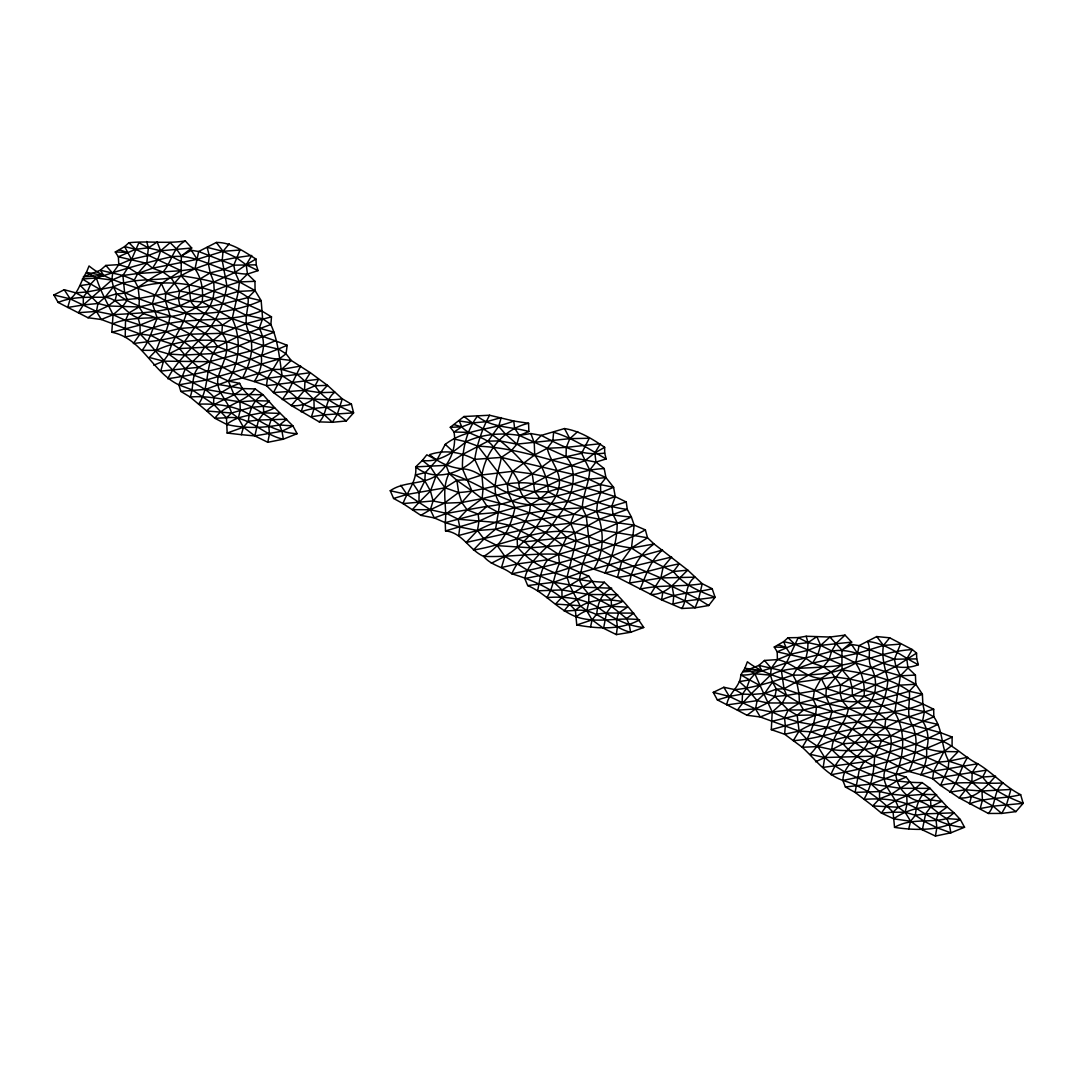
<?xml version="1.0" encoding="UTF-8"?>
<svg xmlns="http://www.w3.org/2000/svg" width="1077" height="1077" viewBox="0 0 1077 1077"><rect width="100%" height="100%" fill="white"/><g stroke="black" fill="none" stroke-linecap="round" stroke-linejoin="round"><path stroke-width="1.5" d="M771.307 729.654L798.649 722.128L815.868 714.953L848.38 708.303L857.575 702.325L864.064 696.267C865.141 684.487 862.233 672.896 855.65 663.015L820.634 645.365L807.992 642.632L798.219 637.597L788.027 637.746L783.679 641.636L774.255 647.021L777.217 651.841L777.392 659.609L771.267 668.252L770.472 675.131L772.519 681.983L776.369 689.159L799.457 703.052L816.406 706.499L846.576 715.868L868.264 727.729L876.301 734.218L881.686 740.666L915.854 752.54L937.919 762.193L971.871 782.037L981.955 791.016L1006.43 805.004L1015.948 811.6L1023.15 803.334L1020.659 794.678C1004.774 786.722 992.981 772.882 977.714 763.768C960.684 755.381 948.85 738.459 928.334 738.297C904.101 729.479 878.334 724.404 852.621 729.264C832.75 732.629 813.552 739.414 793.318 740.653L784.635 734.245L771.307 729.654L772.196 712.072C766.474 699.148 760.456 686.803 754.937 673.771L744.907 668.238L747.371 661.79C770.742 679.627 801.248 680.583 825.897 696.213C853.374 707.751 882.225 698.838 909.298 691.232L922.383 694.194L922.854 703.981L924.443 711.587L922.599 720.957C927.862 729.425 929.599 739.589 926.503 749.161C927.512 758.114 924.78 766.851 920.714 774.74L908.84 771.442L887.435 760.699L874.618 756.135L846.643 736.897L827.163 727.258L798.649 722.128L784.581 717.753L772.196 712.072L755.515 708.908L737.449 710.187L717.363 699.888L713.257 692.376L723.838 687.274L734.918 689.643L742.497 694.073L751.961 694.463L764.67 693.426L776.369 689.159L784.029 688.768L829.384 704.129L848.38 708.303L862.138 714.603L884.85 727.419C897.72 739.455 887.542 755.906 885.065 769.974C879.855 784.594 894.516 794.463 898.151 807.225L905.165 812.26L915.383 815.249L924.295 821.374L936.855 827.701L950.856 832.817L964.548 827.271L960.321 819.516L954.047 812.812L947.221 806.969L930.097 788.377L922.114 782.602C889.508 782.75 855.003 773.878 831.902 749.605L817.914 746.563L802.23 747.276L793.318 740.653L799.094 731.068C836.587 707.36 883.221 720.567 922.854 703.981L933.678 709.245L933.84 716.865C943.385 730.179 940.894 747.532 948.837 761.17L948.177 768.453L940.49 785.402L959.176 797.909L988.376 813.458L1001.718 813.431L1015.948 811.6M275.874 340.574L251.695 350.671L209.328 361.697L198.451 367.338L160.756 371.094L163.489 361.158L168.658 354.037L179.482 348.571L217.446 346.592L237.465 336.791L270.865 324.514L262.613 318.698L245.583 315.022L213.004 298.639L202.436 295.435L179.751 291.059L139.31 298.342L115.145 300.604L108.117 305.989L96.486 311.415L78.446 312.68L83.292 304.953L83.333 296.983L87.318 291.921L90.71 284.032L96.432 277.987C121.095 269.856 145.907 262.532 171.283 256.824C198.262 253.014 220.745 273.935 247.495 274.07L258.022 270.623L256.259 264.834L255.976 259.032C243.9 251.533 231.192 242.204 216.356 242.46L198.666 251.506L191.289 250.295L181.367 256.03L181.084 275.685L188.933 284.84L190.683 301.048C197.091 313.663 213.502 314.726 222.347 325.133C244.398 330.127 266.154 337.034 287.169 345.3L286.038 353.808L279.172 358.991L206.151 380.033L178.849 384.852C152.422 372.427 142.487 338.366 111.793 332.241L113.058 314.74C107.121 302.597 100.363 290.952 96.432 277.987L86.402 272.4L89.054 265.965C111.308 284.476 141.249 285.459 165.36 300.698C191.948 314.269 221.175 304.131 248.1 297.562L261.173 300.685L262.613 318.698L259.288 328.229C263.892 336.939 264.861 347.063 261.28 356.325C262.6 365.386 259.045 374.056 254.253 381.568L242.5 378.067L221.862 366.732L209.328 361.697L183.844 341.692L166.046 331.433L140.037 325.052L125.511 320.367L113.058 314.74L96.486 311.415L70.22 298.881L53.85 294.977L58.158 302.449L87.991 317.742L101.265 319.492L140.104 334.018L150.928 335.445L160.19 340.238L172.212 344.088L179.482 348.571L184.881 355.02L198.451 367.338L228.351 381.056L239.673 383.358C244.304 393.832 254.414 399.85 263.313 406.298L274.648 407.752L292.944 425.927L297.117 433.681L283.345 439.187L267.796 442.297L254.872 435.916L243.442 427.179L238.34 418.145L231.542 413.016L206.73 410.983L190.104 397.036L180.828 391.382L178.849 384.852L185.284 368.94L199.757 354.696L204.522 347.332L221.889 333.305L246.566 323.531L271.485 316.84L270.865 324.514C278.162 340.803 279.508 358.547 282.161 375.981L273.491 392.593L291.302 405.531L319.25 421.888L332.403 422.292L346.309 420.945L353.593 412.868L351.425 404.185L342.284 398.84L327.489 385.351L310.324 372.709L291.194 360.445L286.038 353.808L278.781 349.231L263.744 345.69L237.465 336.791L221.889 333.305L190.225 334.207L160.19 340.238L133.386 343.509L140.104 334.018C177.247 312.142 222.535 326.533 261.549 310.849L271.485 316.84M933.678 709.245C910.321 716.003 885.065 723.125 868.277 741.824C861.91 756.458 843.614 762.987 842.86 780.435L845.405 786.977L855.098 792.389L872.787 805.933L879.505 798.838L879.586 791.555L871.105 784.016L844.947 772.061L834.823 765.841L824.726 757.521L817.914 746.563L806.74 739.091L799.094 731.068L760.295 716.986L746.994 715.263L737.449 710.187C746.401 696.94 759.164 686.587 770.472 675.131C786.641 666.434 805.744 668.965 823.366 666.771C854.196 666.784 881.605 651.154 912.3 649.566L916.554 653.093L916.729 658.895L918.344 664.697C888.552 676.491 861.681 645.177 831.619 651.222C811.506 657.037 790.706 660.389 771.267 668.252C760.927 670.446 751.8 676.006 740.814 674.889C740.491 686.964 728.052 693.332 726.787 704.95L757.118 700.656L767.43 702.958L799.457 703.052L840.02 692.942L895.902 666.394L916.554 653.093M734.918 689.643C754.923 687.772 774 681.256 792.995 675.144L797.088 668.534L812.556 663.082L817.914 654.466L820.634 645.365L829.923 637.045L845.028 635.12L851.678 642.121L820.634 645.365L807.669 650.373L790.437 654.318L777.392 659.609L764.468 660.457L758.868 665.411L761.951 670.608L742.793 671.86L758.868 665.411L781.377 670.5L792.995 675.144L796.792 682.374L799.013 693.736L799.457 703.052L788.216 710.012L784.581 717.753L785.308 726.033L784.635 734.245L799.094 731.068L811.237 731.835L842.281 723.677L885.738 719.032L898.689 721.442L940.369 732.589L952.135 737.031L952.068 745.432L943.977 751.504L871.845 774.484L842.86 780.435C825.682 774.282 815.114 759.083 802.23 747.276C810.2 734.999 815.76 721.24 816.406 706.499L813.108 699.175L814.347 690.842L821.212 678.443L841.958 664.872L841.945 650.118L829.923 637.045L806.188 636.251L798.219 637.597L786.668 662.476L781.377 670.5L784.029 688.768L786.614 695.419L782.252 703.052L772.196 712.072L760.295 716.986L755.515 708.908L729.291 696.429L713.257 692.376M495.595 529.157L524.728 541.798L566.515 537.436L601.962 550.509L621.779 561.319L660.847 577.959L672.156 586.44L673.798 595.648L672.963 603.982L685.309 601.06L715.074 597.291C699.888 591.529 683.451 584.986 673.475 571.51C658.693 565.25 644.8 556.944 631.459 548.031C616.731 545.824 602.097 542.62 588.459 536.44C549.512 521.255 511.373 544.235 473.463 550.01L483.963 538.958L495.595 529.157L499.768 503.403C489.685 489.2 498.839 472.466 501.33 457.402L511.212 450.778L516.947 444.114L519.343 435.445L530.853 433.546L541.287 435.404L564.51 428.565C579.278 430.854 592.538 439.026 604.641 447.292L594.841 452.959L584.919 460.687L557.644 470.649L532.994 483.748L520.11 489.429L482.106 498.624L461.818 502.488L444.236 503.215L433.089 500.953L403.027 503.592L393.59 498.449L390.264 490.735C403.956 481.123 422.197 485.013 436.158 475.657C449.19 465.143 456.904 448.826 454.023 432.039L450.294 427.286L464.025 416.516L489.577 415.237L513.756 421.026L514.591 428.121L519.343 435.445L566.058 456.648L595.958 462.073L604.21 468.603L605.947 477.609L600.481 484.596C570.473 491.206 538.46 506.58 508.209 492.781C491.166 487.141 481.581 469.949 462.464 468.818C450.146 467.687 438.958 462.706 429.615 454.642C444.828 449.432 460.687 452.03 474.688 459.381L501.33 457.402L573.893 474.567L588.729 479.184L600.481 484.596L613.607 487.316L600.724 492.606L568.535 501.343L551.087 503.78L530.409 504.898L515.035 507.604L498.247 512.383L478.121 514.092L458.169 519.208L446.578 513.419L430.356 509.731L412.37 509.65L418.966 502.394L419.088 492.579L424.809 480.827L425.294 472.628L436.912 459.987L445.245 444.37C465.277 428.875 491.233 430.167 513.756 421.026L528.565 423.274L528.874 431.527L519.343 435.445C501.343 432.483 482.671 434.031 465.991 441.732C453.74 452.111 439.281 462.773 422.332 460.458L415.682 466.88C417.297 480.625 407.281 491.341 403.027 503.592L420.865 515.345L434.273 517.902L445.259 522.655L459.798 527.03L477.488 530.503L495.595 529.157L525.441 521.362L573.974 514.214L617.175 522.762L634.165 525.078L645.379 529.897L647.519 537.786L654.062 543.979L687.813 570.177L702.231 583.694L712.166 588.702L715.074 597.291L708.72 605.516L695.055 607.818L681.835 608.492L661.615 599.889L617.444 577.326L593.737 569.114L571.308 558.68L558.613 554.359L528.928 535.121L509.031 525.199L496.43 522.466L458.169 519.208L445.259 522.655L445.528 530.921C462.531 532.523 469.114 550.064 483.654 556.378C490.924 565.425 503.013 566.717 511.817 573.785C535.565 580.988 558.721 591.61 575.414 610.403C596.981 607.791 610.861 627.528 630.624 632.28L643.723 627.474C633.088 611.076 618.602 595.594 604.291 582.226C573.018 580.947 538.029 572.183 517.472 547.022L517.162 538.433L529.453 512.612L530.409 504.898L540.277 498.718L548.233 491.718L588.729 479.184L605.947 477.609L613.607 487.316L615.223 496.605L611.898 505.894L613.069 514.577L617.175 522.762C617.323 540.102 612.153 557.334 604.924 573.031L671.631 557.038L663.149 567.094L660.847 577.959L650.414 594.423C667.632 595.218 676.477 580.099 687.813 570.177L673.475 571.51L660.847 577.959L629.56 582.994C631.97 566.946 640.667 553.443 654.062 543.979L631.459 548.031L611.898 555.988L582.738 563.581L555.49 572.533L524.795 578.511L527.703 585.578C545.689 593.239 557.953 609.932 576.262 616.811C597.035 623.987 618.629 616.798 639.698 619.827C620.406 630.287 597.641 628.726 576.76 624.97L575.414 610.403C587.194 598.691 606.916 598.745 622.371 601.505C607.872 609.595 589.577 605.22 576.262 616.811M198.451 367.338C190.979 375.752 194.156 387.37 190.104 397.036C207.134 395.407 223.208 399.607 239.915 401.775C254.63 407.321 267.177 415.628 279.549 424.971L281.986 431.204L283.345 439.187C262.828 435.162 248.531 414.793 226.466 417.782L213.609 404.225L213.785 397.009C202.664 384.395 184.921 381.285 172.657 369.936C161.106 358.453 151.669 345.542 140.104 334.018L140.037 325.052L138.125 317.877C125.242 313.649 119.359 298.679 105.048 297.239C89.243 297.4 73.155 296.162 58.158 302.449M604.641 447.292L604.695 453.107L606.149 458.95L595.958 462.073L589.738 470.124C589.173 483.061 582.63 494.841 582.294 507.859L586.251 516.193L589.59 545.393L582.738 563.581L579.224 579.789L582.845 587.14L588.904 594.491L588.715 602.622L586.83 610.874L592.081 619.894L603.578 628.308L616.34 634.595L630.624 632.28L629.224 624.579L626.599 618.535L611.399 606.297L588.904 594.491L561.911 589.927L537.625 590.829C539.887 580.099 540.627 568.737 547.762 559.757L558.613 554.359L602.353 541.812L617.148 532.98L634.165 525.078L631.378 517L627.312 509.381L626.222 502.003L615.223 496.605L559.34 479.911L532.253 473.88L512.746 471.295L481.931 474.957L467.795 479.561L456.85 480.355L445.016 487.814L433.089 500.953L430.356 509.731L420.865 515.345M180.828 391.382L205.613 389.362L228.351 381.056L242.5 378.067L272.508 369.465L281.582 369.398L300.631 366.059L288.353 391.099L282.228 399.567C302.139 395.636 322.185 402.004 342.284 398.84L337.357 414.133L332.403 422.292L324.285 414.793L314.121 408.493L303.512 404.427C282.47 381.756 252.206 370.851 224.555 358.399C210.298 354.239 201.561 342.607 190.225 334.207C175.376 325.792 159.759 318.482 143.362 313.663L139.054 306.958L139.31 298.342L138.085 287.411L134.329 280.047L122.899 275.483L100.363 270.233L83.333 276.816L103.742 275.456L100.363 270.233L105.856 265.44L118.78 264.632L131.407 259.288L148.128 255.532L160.608 250.806L191.706 248.006L185.338 240.938C166.572 243.981 147.697 240.669 128.89 242.756L124.622 246.606L115.279 252.005L118.389 256.811L118.78 264.632L112.668 273.262L111.833 280.06L113.408 286.872L116.693 293.752C136.537 309.005 161.442 311.765 184.059 321.094C196.189 328.027 209.921 334.18 217.446 346.592L250.82 359.274L272.508 369.465L304.535 390.318L313.959 399.527L337.357 414.133L346.309 420.945M971.871 782.037L982.641 777.029L995.552 776.14C985.832 787.004 975.493 799.376 959.176 797.909L971.871 782.037L972.154 772.667L977.714 763.768L933.719 771.119L920.714 774.74L932.628 778.711L940.49 785.402C961.29 780.313 982.237 784.298 1003.185 782.939C993.129 790.585 996.481 804.667 988.376 813.458M112.695 323.814C141.437 311.563 178.715 326.493 202.18 301.991C203.459 290.427 201.816 278.593 195.004 268.873L160.608 250.806L148.37 247.858L138.879 242.715L128.096 267.392L122.899 275.483L111.833 280.06L83.292 304.953L67.676 307.47L70.22 298.881C79.038 292.123 80.627 281.097 86.402 272.4L103.742 275.456M304.535 390.318L304.953 381.191L310.324 372.709L267.486 378.229L254.253 381.568L266.49 385.66L318.536 379.266L315.063 385.768L304.535 390.318L273.491 392.593L266.49 385.66L267.486 378.229L279.172 358.991L291.194 360.445L281.582 369.398L296.606 373.813L304.953 381.191L315.063 385.768L327.489 385.351C317.728 395.824 307.282 407.523 291.302 405.531L304.535 390.318L319.761 392.647L334.866 392.23C324.608 399.446 327.812 413.608 319.25 421.888M742.107 702.514L742.497 694.073L746.63 688.176L749.579 679.883L754.937 673.771L770.472 675.131M489.577 415.237C481.971 429.279 477.259 443.643 474.688 459.381C459.475 473.92 433.331 481.931 415.682 466.88L446.147 465.345L449.069 473.409C440.897 489.335 447.238 506.325 445.259 522.655M255.195 388.932C244.479 402.852 224.73 404.077 214.888 418.28L226.735 424.459C240.696 412.747 259.732 416.53 274.648 407.752L263.057 394.747L255.195 388.932L242.567 388.541C231.999 398.665 216.275 400.173 206.73 410.983L214.888 418.28L226.466 417.782L231.542 413.016C228.068 400.227 214.081 390.588 218.496 376.008C222.643 362.276 232.982 346.552 221.889 333.305L222.347 325.133L232.174 318.657L238.38 291.409L239.377 281.932L235.123 272.373L233.79 265.157L239.996 250.039L223.006 251.331L197.226 259.328L152.571 268.2L137.748 273.518L122.899 275.483L124.717 293.348L127.369 299.945L122.563 306.595L113.058 314.74L101.265 319.492L96.486 311.415L97.94 303.485L105.048 297.239L113.408 286.872C134.692 276.318 158.736 282.403 181.084 275.685C202.664 263.327 227.301 258.386 251.735 255.518L246.216 264.807L235.123 272.373L178.311 298.235L139.054 306.958L108.117 305.989L97.94 303.485L83.292 304.953M297.117 433.681C279.32 432.846 263.784 424.284 249.46 414.457C234.234 405.342 216.019 403.633 198.626 404.131C210.553 386.67 204.213 363.555 217.446 346.592M820.634 645.365L816.864 636.655L807.992 642.632L794.853 644.234L777.217 651.841L805.879 658.33L812.556 663.082L823.366 666.771L831.309 672.196L840.558 685.012L840.02 692.942L841.985 700.467L848.38 708.303C873.609 708.289 899.282 704.816 922.383 694.194L915.827 684.245L900.345 675.831L855.65 663.015C837.098 674.565 814.239 675.037 792.995 675.144M964.548 827.271C946.67 826.449 930.972 818.022 916.419 808.369C900.587 799.255 881.753 798.07 863.916 799.376C871.63 786.291 874.147 770.984 874.618 756.135L881.686 740.666L901.261 730.193L933.84 716.865L924.443 711.587L907.911 708.437L874.726 692.753L840.558 685.012L814.347 690.842L786.614 695.419L774.982 696.523L764.67 693.426L757.118 700.656L755.515 708.908L746.994 715.263M845.405 786.977L871.105 784.016L895.781 774.605L908.84 771.442C915.504 756.835 919.179 740.693 912.434 725.238C905.515 714.347 910.617 702.769 909.298 691.232L915.827 684.245L915.423 675.077L907.992 667.996L906.78 658.828L912.3 649.566L889.696 637.826L883.477 645.433C881.336 657.145 885.038 668.669 887.946 679.897C886.331 697.708 879.922 714.024 868.264 727.729C856.215 743.736 837.919 755.367 830.959 774.726C872.639 767.416 913.969 755.489 952.135 737.031M229.28 243.752L223.006 251.331L222.225 260.365L226.91 285.89C223.814 303.539 217.554 320.057 205.088 333.453C192.446 348.356 176.44 360.835 167.77 378.727C208.655 372.871 249.191 361.63 287.169 345.3M527.703 585.578L553.915 582.226L580.759 572.574L662.543 550.037C650.266 560.215 646.092 575.239 640.088 589.132C660.47 584.474 681.566 587.1 702.231 583.694L698.569 599.256L695.055 607.818L685.309 601.06L673.798 595.648L662.799 592.175L655.179 586.305L644.234 580.436L586.453 554.292L562.773 545.245L545.474 532.657L525.441 521.362L513.096 516.448L498.247 512.383L487.006 506.298L482.106 498.624L483.075 488.635L481.931 474.957L474.688 459.381M812.556 663.082L857.548 653.376L883.477 645.433L900.52 644.086L894.422 659.205L895.902 666.394L900.345 675.831L894.772 712.341C905.959 731.754 904.343 754.587 895.781 774.605C897.181 787.193 906.188 798.044 918.6 801.1C930.016 803.846 936.896 813.337 946.885 818.601L960.321 819.516C940.423 830.959 916.594 830.69 894.543 827.378L893.089 812.179C879.155 797.842 862.287 786.035 842.86 780.435M884.85 727.419L885.738 719.032L894.772 712.341L922.599 720.957L937.905 724.404C904.693 740.37 869.637 754.492 831.902 749.605L824.726 757.521L815.572 761.762M634.165 525.078L631.459 548.031L621.779 561.319L617.444 577.326C638.54 574.97 658.464 567.714 679.237 563.85L673.475 571.51M616.34 634.595L617.417 626.801L616.475 619.598L618.669 613.015L627.366 607.172L611.399 606.297L606.486 613.028L603.578 628.308M908.759 828.792L910.59 821.239L915.383 815.249C916.204 804.654 920.35 793.762 930.097 788.377L900.547 788.297L871.105 784.016M662.799 592.175L661.615 599.889C677.595 592.417 695.432 593.104 712.166 588.702M874.618 756.135L824.726 757.521L823.151 767.376L864.05 761.897L874.618 756.135L916.177 743.951L940.369 732.589M631.459 548.031L647.519 537.786L601.181 530.046L587.409 525.576L570.554 523.247L536.036 526.841L466.206 542.458L477.488 530.503L478.996 521.12L478.121 514.092L487.006 506.298C529.09 502.878 561.642 469.909 604.21 468.603M226.466 417.782L227.166 433.048L241.329 434.677L243.442 427.179L248.343 421.282C249.312 410.822 253.257 399.957 263.057 394.747L233.897 394.37L205.613 389.362M643.723 627.474C626.477 625.952 611.467 617.377 597.87 607.28C582.603 598.179 564.24 596.173 546.82 597.587C553.74 587.113 553.995 574.579 559.407 563.594L558.613 554.359L566.515 537.436L599.647 519.222L627.312 509.381C594.41 505.719 565.923 485.714 532.994 483.748C507.954 479.319 483.613 491.206 458.64 492.526L445.016 487.814L406.958 494.464L393.59 498.449M590.573 626.814L592.081 619.894L596.752 614.038C597.56 603.605 601.626 592.902 611.736 588.23L582.845 587.14L553.915 582.226L527.393 570.11L504.871 556.338L497.291 545.649L483.963 538.958L477.488 530.503L458.748 535.471L459.798 527.03L458.169 519.208L467.149 509.838L482.106 498.624C511.763 506.661 545.15 513.662 566.515 537.436M935.442 836.062L936.855 827.701L936.075 820.203L938.417 813.31L947.221 806.969C928.697 805.448 909.136 807.508 893.748 818.843L881.417 813.041L872.787 805.933L898.151 807.225L907.049 803.859L918.6 801.1L930.528 799.942L941.904 801.328L930.972 806.606L925.614 813.849L922.343 829.828L935.442 836.062L950.856 832.817L949.389 824.847L946.885 818.601L954.047 812.812L925.614 813.849L915.383 815.249M118.78 264.632L128.096 267.392L137.748 273.518L181.084 270.704L195.004 268.873L198.666 251.506L233.79 265.157L256.259 264.834M755.515 708.908L767.43 702.958L774.982 696.523L776.369 689.159M855.65 663.015L859.083 645.635L876.745 636.561L889.696 637.826M152.571 268.2L157.686 259.813L160.608 250.806L157.188 242.069L148.37 247.858L135.581 249.272L118.389 256.811L146.741 263.353L152.571 268.2L162.964 272.064L171.055 277.853L179.751 291.059L178.311 298.235L179.926 305.801C189.794 319.815 208.642 322.952 221.889 333.305M267.796 442.297L269.465 433.95L268.806 426.465L271.148 419.64L279.939 413.38L263.811 412.895L258.493 420.03L254.872 435.916L241.329 434.677M922.343 829.828L910.59 821.239L905.165 812.26L907.049 803.859L906.767 795.674L922.114 782.602M115.145 300.604L116.693 293.752C134.8 294.398 147.172 278.378 162.964 272.064C171.755 262.478 172.549 247.522 185.338 240.938M238.34 418.145L240.292 409.839L239.915 401.775L233.897 394.37L228.351 381.056C239.565 362.047 241.773 338.797 232.174 318.657L202.18 301.991L190.683 301.048L178.311 298.235L165.71 293.146L161.415 283.547L147.872 280.397L137.748 273.518L134.329 280.047M848.38 708.303C846.36 723.407 832.036 734.029 831.902 749.605L843.008 743.79L881.686 740.666M528.874 431.527C511.535 426.505 492.256 428.107 477.353 416.26C466.274 431.002 461.966 450.644 462.464 468.818L471.928 490.897L482.106 498.624M772.196 712.072L788.216 710.012L803.59 709.972L842.281 723.677L852.621 729.264L861.519 735.228L868.277 741.824L878.657 747.748L912.031 761.749L924.564 766.003L955.501 783.369L965.504 789.778L971.4 796.428L969.488 803.9C985.872 797.209 1003.804 799.053 1020.659 794.678M232.174 318.657L259.288 328.229L274.177 332.214L227.301 350.16L214.108 353.498L184.881 355.02L168.658 354.037L156.232 350.362L142.177 350.308C149.69 340.669 152.247 329.01 157.255 318.173L152.369 303.633L154.59 295.892L161.415 283.547L181.084 270.704L135.581 249.272L124.622 246.606L131.407 259.288M481.931 474.957C485.848 450.738 504.251 428.754 528.565 423.274M195.004 268.873L239.377 281.932L255.061 290.548L261.173 300.685C237.694 311.038 211.671 314.215 186.2 313.636C182.511 327.973 171.808 339.349 168.658 354.037L179.078 361.576L185.284 368.94L193.995 375.186L217.769 384.381L242.567 388.541M446.147 465.345L462.41 454.548L488.043 441.153L498.678 426.384L501.209 417.58L486.642 421.686L472.413 422.911L459.327 420.986L461.764 426.882C470.245 436.75 485.889 435.822 493.293 446.861C501.492 458.815 512.679 468.643 518.71 482.011C519.733 509.327 551.922 511.804 570.554 523.247L574.526 532.617L576.208 540.842L567.054 577.03L569.504 584.919L580.113 605.718L586.83 610.874M606.149 458.95C589.025 449.23 572.843 437.922 553.618 432.281L552.824 440.924L547.278 448.288C550.145 462.02 562.894 472.938 558.626 487.935C557.334 497.143 550.71 503.969 545.474 511.212C536.656 529.749 522.358 545.474 504.871 556.338L501.478 567.498L517.122 563.971L547.762 559.757L559.407 563.594L588.917 576.235L596.658 588.136L611.265 599.727L611.399 606.297M524.795 578.511C529.17 557.846 549.768 547.614 561.184 531.217C579.318 515.587 603.564 508.654 626.222 502.003M303.512 404.427L301.156 411.791C317.378 405.746 334.893 408.331 351.425 404.185M436.912 459.987L426.815 454.831L422.332 460.458L430.356 466.704L436.158 475.657L430.463 491.018L418.966 502.394L406.958 494.464L390.264 490.735M570.554 523.247L573.974 514.214L582.294 507.859L615.223 496.605M824.726 757.521L810.146 754.317C821.603 742.915 827.93 726.665 832.131 711.076L825.897 696.213L826.328 688.459L821.212 678.443C804.357 677.635 793.52 662.611 777.392 659.609M242.5 378.067C249.797 363.824 255.114 348.127 248.975 332.268C242.54 320.677 249.164 309.341 248.1 297.562L255.061 290.548L254.966 281.326L247.495 274.07L246.216 264.807L236.334 257.632L223.006 251.331L207.161 247.36L209.355 256.003L208.373 263.757L210.23 272.871L213.771 282.012L214.188 290.615L213.004 298.639L209.88 306.474L179.482 348.571M209.328 361.697L163.489 361.158L149.326 357.483L156.232 350.362L160.19 340.238L166.046 331.433L168.631 323.302L170.139 315.951L165.36 300.698L165.71 293.146L181.084 275.685C204.28 279.468 228.728 283.143 248.1 297.562M577.73 431.581L569.827 438.649L566.273 447.372L566.058 456.648C580.705 472.938 570.473 503.013 557.159 517.229C545.11 538.217 521.591 550.926 511.817 573.785C557.926 564.496 603.82 552.568 645.379 529.897M593.737 569.114C604.762 551.734 604.184 530.099 596.591 511.467L597.533 502.178L600.724 492.606L600.481 484.596M605.947 477.609L589.738 470.124L581.647 453.269L589.267 438.245L569.827 438.649L516.947 444.114L499.593 440.897L488.043 441.153M681.835 608.492C688.068 598.597 684.218 584.757 694.867 577.164L660.847 577.959M930.972 806.606L930.528 799.942L915.019 788.714L906.228 777.109C883.328 770.243 858.975 762.637 843.008 743.79C852.23 726.033 867.981 711.749 874.726 692.753C876.382 683.976 875.601 674.835 870.997 667.04C867.12 658.639 871.603 649.794 867.577 641.461C887.071 643.292 901.597 656.405 918.344 664.697M982.641 777.029L972.154 772.667L962.919 765.774L948.837 761.17L967.671 757.252C960.455 768.305 958.153 781.835 949.699 792.16L965.504 789.778L981.955 791.016L982.439 800.13L980.178 808.544L993.061 806.161L1023.15 803.334C1008.328 797.29 992.146 790.572 982.641 777.029L986.249 770.19L932.628 778.711L933.719 771.119L943.977 751.504L958.018 751.773L948.837 761.17L937.919 762.193L908.84 771.442M864.05 761.897L859.298 769.786L855.098 792.389L879.586 791.555L891.325 794.207L906.767 795.674L922.612 794.382L936.613 794.624L930.528 799.942M764.67 693.426L772.519 681.983L784.029 688.768L823.366 666.771L829.048 659.689L831.619 651.222L836.358 643.131L845.028 635.12M558.613 554.359C533.573 552.838 508.694 557.428 483.654 556.378C501.64 546.106 510.888 527.043 515.035 507.604L508.209 492.781L507.254 484.273L512.746 471.295L534.717 454.898L547.278 448.288L566.273 447.372L600.428 443.711L594.841 452.959L595.958 462.073M797.088 668.534L805.879 658.33L807.669 650.373L807.992 642.632L806.188 636.251M137.748 273.518L146.741 263.353L148.37 247.858L146.701 241.49M591.663 581.526L573.974 592.512L562.019 597.102L555.584 604.062L580.113 605.718M497.291 545.649L530.598 547.789L562.773 545.245L588.459 536.44L631.378 517C601.922 515.048 573.893 506.096 548.233 491.718C547.991 478.323 541.946 465.883 534.717 454.898L534.246 442.714L541.287 435.404C562.127 446.241 580.745 456.325 604.695 453.107M771.563 721.375L797.182 715.303L803.59 709.972L841.985 700.467L875.588 684.757L900.345 675.831L907.992 667.996M906.767 795.674L895.606 800.588L886.263 806.215L881.417 813.041L893.089 812.179L898.151 807.225M113.058 314.74C135.594 313.138 158.131 313.044 179.926 305.801C199.339 296.889 218.752 287.761 239.377 281.932L247.495 274.07M231.542 413.016L251.587 407.308L263.313 406.298L269.452 401.034L255.518 400.698L239.915 401.775M160.608 250.806L170.166 242.648L176.345 248.827L181.367 256.03L191.706 248.006M851.678 642.121L841.945 650.118L851.557 644.477L859.083 645.635L894.422 659.205L916.729 658.895M575.414 610.403L564.2 611.09C573.152 596.295 593.346 595.648 604.291 582.226M226.735 424.459C244.102 428.552 262.061 428.054 279.549 424.971L286.67 419.222L258.493 420.03L248.343 421.282M138.125 317.877L143.362 313.663M611.265 599.727L617.646 594.666L588.904 594.491M626.599 618.535L633.761 613.109L606.486 613.028L596.752 614.038M87.991 317.742L96.486 311.415M530.409 504.898C500.24 502.353 477.246 481.284 449.069 473.409L456.85 480.355L458.64 492.526L444.236 503.215L430.356 509.731L418.966 502.394M430.356 509.731L434.273 517.902L446.578 513.419L461.818 502.488L471.928 490.897L456.85 480.355M213.785 397.009L230.734 386.858L239.673 383.358M879.586 791.555L897.074 780.838L906.228 777.109M909.446 782.212L891.325 794.207L879.505 798.838M179.751 291.059L210.23 272.871L223.531 269.6L233.79 265.157M562.019 597.102L561.911 589.927L579.224 579.789L588.917 576.235M840.558 685.012C857.211 673.488 875.224 665.223 894.422 659.205M518.71 482.011L532.253 473.88L551.303 460.081L581.647 453.269M139.054 306.958L128.782 313.03L125.511 320.367L125.228 336.913L140.104 334.018M255.976 259.032L246.216 264.807L258.022 270.623M491.314 563.271L504.871 556.338M53.85 294.977L64.23 289.74L75.767 292.85L83.333 296.983M498.247 512.383L478.996 521.12L445.528 530.921M817.914 746.563C840.06 735.335 865.962 732.979 890.369 735.551C909.055 738.97 924.658 751.517 943.977 751.504M477.488 530.503C509.825 513.298 546.349 509.636 582.294 507.859M153.796 365.211L163.489 361.158M157.255 318.173L140.037 325.052L111.793 332.241M156.232 350.362C177.88 339.942 202.853 338.461 226.345 341.692C244.991 345.394 259.799 359.004 279.172 358.991M894.543 827.378C910.657 817.847 929.411 823.084 946.885 818.601M573.974 514.214L540.277 498.718L534.757 491.799L532.253 473.88C516.462 452.919 495.918 434.798 472.413 422.911L461.764 426.882L454.023 432.039L468.333 432.362M227.166 433.048L243.442 427.179M576.76 624.97L592.081 619.894M790.437 654.318L785.981 647.439L783.679 641.636L794.853 644.234L841.958 664.872L842.174 669.867L826.328 688.459L840.02 692.942L852.459 695.54L864.064 696.267L899.416 685.187L915.827 684.245M202.18 301.991L238.38 291.409L255.061 290.548M105.048 297.239L116.693 293.752M717.363 699.888L729.291 696.429L742.497 694.073M150.928 335.445L179.967 328.472L222.347 325.133M425.294 472.628L415.493 474.957L424.809 480.827L430.463 491.018L433.089 500.953M186.2 313.636C161.213 307.147 136.079 299.204 113.408 286.872L87.318 291.921L75.767 292.85M487.006 506.298L446.578 513.419M759.312 685.16L749.579 679.883L739.361 681.633L746.63 688.176L757.118 700.656M138.085 287.411C181.138 273.962 223.033 293.658 261.549 310.849M796.792 682.374L835.496 677.043L849.888 679.102L875.588 684.757L922.854 703.981M100.08 289.43L90.71 284.032L80.398 285.567L97.94 303.485M254.872 435.916L281.986 431.204L292.944 425.927L279.549 424.971M900.345 675.831L915.423 675.077M239.377 281.932L254.966 281.326M450.294 427.286L461.764 426.882L454.265 424.715M981.955 791.016L1010.899 789.468L1006.43 805.004L1001.718 813.431L993.061 806.161L982.439 800.13L971.4 796.428M774.982 696.523L788.216 710.012L797.182 715.303L815.868 714.953M548.233 491.718L534.757 491.799L520.11 489.429L507.254 484.273L478.053 446.188L465.991 441.732L454.44 439.093M893.089 812.179L905.165 812.26M115.279 252.005L126.978 252.381L119.52 249.824M774.255 647.021L785.981 647.439L778.523 644.854M478.053 446.188C516.395 447.588 552.663 461.508 589.738 470.124M111.833 280.06L96.432 277.987L82.31 279.024L90.71 284.032M761.951 670.608L744.907 668.238L740.814 674.889L749.579 679.883M893.748 818.843L910.59 821.239M178.849 384.852L192.245 389.955L213.609 404.225M478.121 514.092L467.149 509.838L461.818 502.488L458.64 492.526M843.008 743.79L811.237 731.835M672.156 586.44L698.569 599.256L708.72 605.516M894.772 712.341L864.064 696.267M534.717 454.898L516.947 444.114L505.409 434.071L498.678 426.384M909.298 691.232C889.723 677.191 865.329 673.771 842.174 669.867L849.888 679.102L852.109 687.57L852.459 695.54C859.567 708.074 876.086 709.016 885.738 719.032M547.762 559.757L530.598 547.789L524.728 541.798M464.025 416.516L472.413 422.911M445.245 444.37L453.35 451.734M788.027 637.746L794.853 644.234M553.915 582.226L561.911 589.927M128.89 242.756L135.581 249.272M764.468 660.457L771.267 668.252M105.856 265.44L112.668 273.262M876.745 636.561L883.477 645.433M216.356 242.46L223.006 251.331M436.158 475.657L445.016 487.814M315.063 385.768C323.423 399.634 339.43 406.419 353.593 412.868L324.285 414.793L311.455 416.732L314.121 408.493L313.959 399.527M851.557 644.477L857.548 653.376M400.779 485.296L406.958 494.464M412.895 483.371L419.088 492.579M191.289 250.295L197.226 259.328M64.23 289.74L70.22 298.881M799.457 703.052L803.59 709.972M723.838 687.274L729.291 696.429M564.51 428.565L569.827 438.649M530.853 433.546L534.246 442.714M797.182 715.303L799.094 731.068M263.313 406.298L263.811 412.895"/></g></svg>
